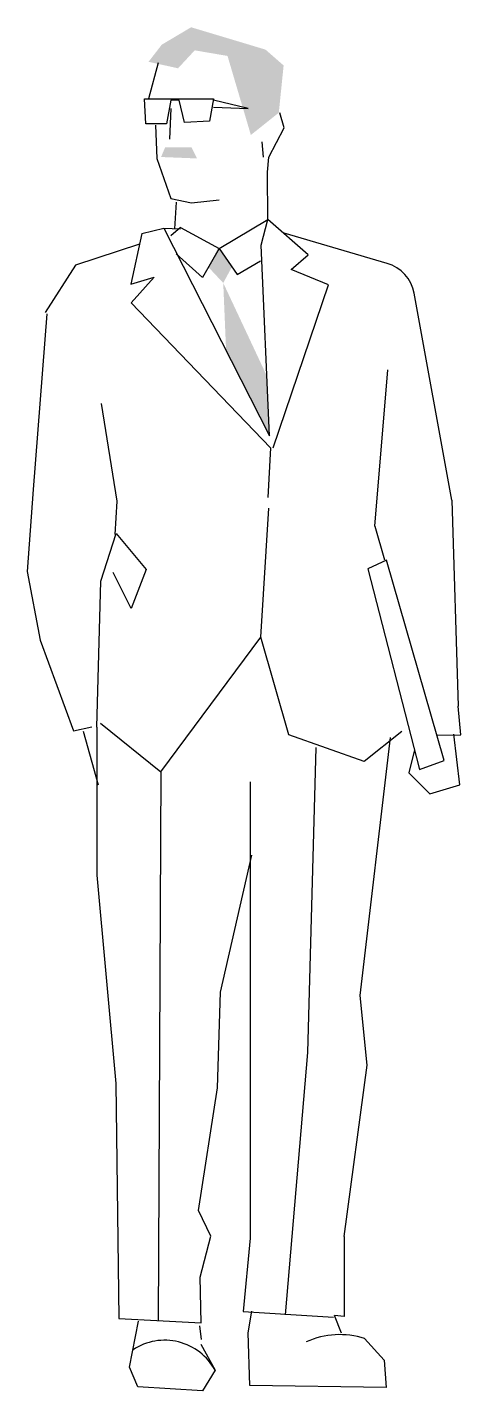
# Model space of a CAD drawing. Extents: x 285.4 to 290.8, y 157 to 174.3.
import ezdxf

# ---------------------------------------------------------------- set-up
doc = ezdxf.new("R2010")
doc.units = 0
doc.header["$LTSCALE"] = 12
doc.header["$MEASUREMENT"] = 0
doc.layers.get('0').update_dxf_attribs({"linetype": 'CONTINUOUS'})

msp = doc.modelspace()

# ---------------------------------------------------------------- linework, layer by layer
for p, q in [((287.024, 173.804), (286.902, 173.35)), ((286.849, 173.35), (287.233, 173.35)), ((286.867, 173.035), (286.849, 173.35)), ((287.233, 173.35), (287.723, 173.35)), ((287.723, 173.35), (287.67, 173.07)), ((287.181, 173.332), (287.129, 173.035)), ((287.181, 173.227), (287.164, 172.843)), ((287.286, 173.332), (287.181, 173.332)), ((287.356, 173.053), (287.286, 173.332)), ((288.159, 173.227), (287.723, 173.332)), ((287.723, 173.245), (288.159, 173.227)), ((288.613, 172.983), (288.561, 173.175)), ((287.129, 173.035), (286.867, 173.035)), ((286.989, 173.018), (287.006, 172.598)), ((287.67, 173.07), (287.356, 173.053)), ((288.421, 172.616), (288.613, 172.983)), ((288.334, 172.808), (288.351, 172.616)), ((287.006, 172.598), (287.181, 172.092)), ((288.404, 172.424), (288.421, 172.616)), ((288.408, 171.829), (288.404, 172.424)), ((287.181, 172.092), (287.443, 172.039)), ((287.249, 172.048), (287.227, 171.71)), ((287.443, 172.039), (287.792, 172.074)), ((287.792, 171.463), (288.408, 171.829)), ((288.325, 171.501), (288.408, 171.829)), ((288.919, 171.383), (288.408, 171.829)), ((286.816, 171.649), (286.678, 171.009)), ((286.816, 171.649), (287.096, 171.716)), ((287.096, 171.716), (288.429, 169.095)), ((287.096, 171.716), (287.303, 171.708)), ((287.303, 171.725), (287.181, 171.62)), ((287.303, 171.725), (287.792, 171.463)), ((289.918, 171.273), (288.613, 171.655)), ((286.787, 171.517), (285.979, 171.252)), ((287.792, 171.463), (287.583, 171.096)), ((287.792, 171.463), (288.02, 171.131)), ((288.429, 169.095), (288.325, 171.501)), ((287.583, 171.096), (287.251, 171.393)), ((288.02, 171.131), (288.316, 171.306)), ((288.703, 171.195), (288.919, 171.383)), ((285.979, 171.252), (285.596, 170.652)), ((286.678, 171.009), (286.97, 171.101)), ((286.97, 171.101), (286.683, 170.773)), ((289.176, 171.001), (288.703, 171.195)), ((288.476, 168.943), (289.176, 171.001)), ((286.683, 170.773), (288.443, 168.943)), ((290.734, 168.282), (290.258, 170.896)), ((285.614, 170.636), (285.442, 168.419)), ((289.76, 167.955), (289.925, 169.93)), ((286.304, 169.503), (286.502, 168.271)), ((288.443, 168.943), (288.41, 168.317)), ((285.442, 168.419), (285.368, 167.384)), ((286.502, 168.271), (286.477, 167.852)), ((288.319, 166.554), (288.423, 168.181)), ((290.734, 168.282), (290.814, 165.683)), ((286.3, 167.263), (286.492, 167.861)), ((286.492, 167.861), (286.869, 167.408)), ((289.76, 167.955), (289.881, 167.531)), ((289.906, 167.528), (289.671, 167.417)), ((290.637, 164.996), (289.906, 167.528)), ((285.368, 167.384), (285.531, 166.516)), ((286.681, 166.917), (286.454, 167.37)), ((286.869, 167.408), (286.681, 166.917)), ((289.671, 167.417), (290.325, 164.883)), ((286.249, 165.417), (286.3, 167.263)), ((285.531, 166.516), (285.951, 165.373)), ((287.056, 164.854), (288.319, 166.554)), ((288.674, 165.321), (288.319, 166.554)), ((290.846, 165.321), (290.814, 165.683)), ((285.951, 165.373), (286.184, 165.424)), ((286.292, 165.47), (287.056, 164.854)), ((286.076, 165.369), (286.265, 164.689)), ((286.249, 165.417), (286.247, 163.551)), ((289.625, 164.983), (288.674, 165.321)), ((289.577, 162.029), (289.958, 165.288)), ((290.102, 165.364), (289.625, 164.983)), ((290.543, 165.319), (290.846, 165.321)), ((290.834, 164.689), (290.759, 165.331)), ((289.013, 165.16), (288.911, 161.31)), ((290.261, 165.131), (290.192, 164.84)), ((290.325, 164.883), (290.637, 164.996)), ((287.056, 164.854), (287.021, 157.926)), ((290.192, 164.84), (290.457, 164.576)), ((288.184, 164.727), (288.184, 158.968)), ((290.457, 164.576), (290.834, 164.689)), ((287.809, 162.074), (288.205, 163.801)), ((286.247, 163.551), (286.486, 160.92)), ((287.773, 160.865), (287.809, 162.074)), ((289.665, 161.15), (289.577, 162.029)), ((288.911, 161.31), (288.627, 158)), ((289.374, 158.988), (289.665, 161.15)), ((286.486, 160.92), (286.524, 157.952)), ((287.532, 159.317), (287.773, 160.865)), ((287.69, 158.994), (287.532, 159.317)), ((287.554, 158.473), (287.69, 158.994)), ((288.184, 158.968), (288.097, 158.043)), ((289.374, 158.988), (289.375, 157.978)), ((287.566, 157.897), (287.554, 158.473)), ((288.097, 158.043), (289.238, 157.969)), ((288.159, 157.772), (288.205, 158.047)), ((286.524, 157.952), (287.566, 157.897)), ((286.66, 157.337), (286.776, 157.917)), ((287.547, 157.862), (287.567, 157.688)), ((289.375, 157.978), (289.249, 157.991)), ((289.34, 157.766), (289.249, 157.991)), ((288.182, 157.106), (288.159, 157.772)), ((289.632, 157.699), (289.88, 157.427)), ((287.56, 157.628), (287.742, 157.3)), ((286.767, 157.091), (286.66, 157.337)), ((289.88, 157.427), (289.903, 157.083)), ((287.742, 157.3), (287.582, 157.041)), ((287.582, 157.041), (286.767, 157.091)), ((289.903, 157.083), (288.182, 157.106))]:
    msp.add_line(p, q)
for centre, radius, start, end in [((289.782, 170.809), 0.484, 10.318, 73.6958), ((287.104, 156.951), 0.727, 28.6224, 123.307), ((289.317, 156.726), 1.023, 72.0736, 114.4627)]:
    msp.add_arc(centre, radius, start, end)
for points in [[(287.068, 174.034), (288.379, 173.972), (287.439, 174.254)], [(286.901, 173.818), (287.274, 173.736), (287.068, 174.034), (287.533, 174.015)], [(287.899, 173.892), (288.608, 173.772), (287.068, 174.034), (288.379, 173.972)], [(288.194, 172.894), (288.547, 173.175), (287.899, 173.892), (288.608, 173.772)], [(287.059, 172.616), (287.111, 172.738), (287.513, 172.598), (287.443, 172.738)], [(287.779, 171.47), (287.657, 171.226), (287.954, 171.227), (287.845, 171.026)], [(287.845, 171.026), (288.386, 169.873), (287.881, 170.171), (288.429, 169.095)]]:
    msp.add_solid(points)

doc.saveas('drawing.dxf')
